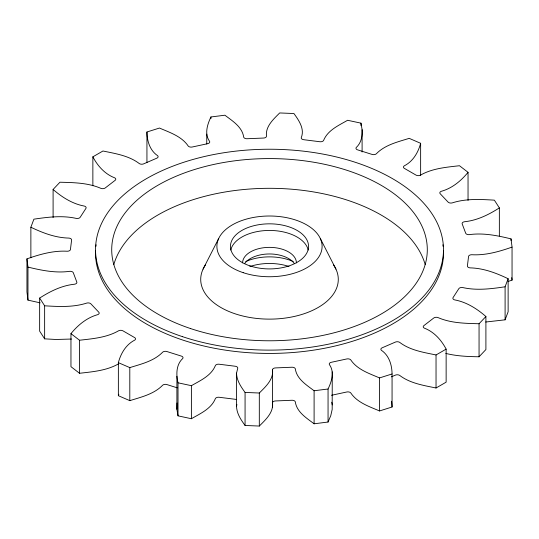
<?xml version="1.0" encoding="UTF-8"?>
<svg xmlns="http://www.w3.org/2000/svg" width="539" height="539" viewBox="0 0 539 539"><rect width="100%" height="100%" fill="white"/><g stroke="black" fill="none" stroke-linecap="round" stroke-linejoin="round"><path stroke-width="0.81" d="M362.1 129.697C362.525 136.124 361.218 142.943 356.272 147.47A3.173 1.833 0 0 0 357.781 149.916L371.95 154.383A3.173 1.833 0 0 0 376.323 153.797C385.001 144.863 397.715 141.932 409.202 138.355L420.636 143.3C418.244 152.503 412.975 161.437 404.243 165.864A3.173 1.833 0 0 0 404.499 168.451L415.913 175.04A3.173 1.833 0 0 0 420.4 175.188C432.224 168.384 446.198 167.245 459.477 165.722L468.041 172.325C461.054 180.888 452.127 188.313 441.3 191.305A3.173 1.833 0 0 0 440.282 193.831L448.017 202.017A3.173 1.833 0 0 0 452.248 202.886C465.824 198.5 480.337 199.322 494.364 200.158L499.357 207.886C488.779 214.697 477.116 220.464 464.436 221.751A3.173 1.833 0 0 0 462.226 224.008L465.656 233.117A3.173 1.833 0 0 0 469.294 234.64C483.328 232.686 497.436 235.563 511.033 238.878L512.05 247.098C499.141 251.632 485.605 255.52 471.78 254.725A3.173 1.833 0 0 0 468.559 256.53L467.407 265.828A3.173 1.833 0 0 0 470.149 267.876C483.517 268.166 496.23 273.024 508.129 278.73L505.097 286.788C491.13 288.864 476.692 290.71 462.738 287.556A3.173 1.833 0 0 0 458.763 288.763L453.124 297.494A3.173 1.833 0 0 0 454.754 299.913C466.565 302.096 476.968 308.726 485.902 316.508L479.056 323.744C465.258 323.373 450.907 323.198 438.039 317.586A3.173 1.833 0 0 0 433.639 318.098L423.964 325.563A3.173 1.833 0 0 0 424.348 328.143C434.124 331.869 441.367 340.055 446.137 349.131L436.038 354.958C423.539 352.365 410.118 350.316 399.689 342.38A3.173 1.833 0 0 0 395.215 342.157L382.286 347.743A3.173 1.833 0 0 0 381.396 350.289C389.124 355.484 391.988 365.078 392.062 373.965L379.53 377.92C369.249 373.487 357.35 369.666 350.788 359.937A3.173 1.833 0 0 0 346.604 358.994L331.478 362.255A3.173 1.833 0 0 0 329.383 364.546C334.773 371.93 331.62 381.578 328.056 389.003L314.102 390.755C306.57 385.021 296.74 379.058 295.305 368.824A3.173 1.833 0 0 0 291.747 367.241L275.645 367.908A3.173 1.833 0 0 0 272.518 369.767C273.745 379.476 265.491 386.786 259.313 393.019L259.313 426.053L245.07 425.466C240.913 419.8 236.628 413.426 236.54 406.15L236.54 373.109L237.726 368.332A3.173 1.833 0 0 0 235.092 366.23L219.312 364.249A3.173 1.833 0 0 0 215.405 365.53C211.295 375.737 200.326 380.534 191.392 385.688L178.011 382.805C176.058 374.592 176.037 364.66 182.728 358.489A3.173 1.833 0 0 0 181.219 356.05L167.05 351.583A3.173 1.833 0 0 0 162.677 352.169C153.999 361.103 141.285 364.034 129.798 367.605L118.364 362.666C120.756 353.463 126.025 344.529 134.757 340.102A3.173 1.833 0 0 0 134.501 337.515L123.087 330.919A3.173 1.833 0 0 0 118.6 330.778C106.776 337.582 92.802 338.721 79.523 340.237L70.959 333.641C77.946 325.071 86.873 317.653 97.7 314.655A3.173 1.833 0 0 0 98.718 312.128L90.983 303.949A3.173 1.833 0 0 0 86.752 303.08C73.176 307.466 58.663 306.637 44.636 305.802L39.643 298.08C50.221 291.269 61.884 285.495 74.564 284.215A3.173 1.833 0 0 0 76.774 281.958L73.344 272.849A3.173 1.833 0 0 0 69.706 271.326C55.672 273.28 41.564 270.403 27.967 267.088L26.95 258.861C39.859 254.327 53.395 250.44 67.22 251.241A3.173 1.833 0 0 0 70.441 249.436L71.593 240.138A3.173 1.833 0 0 0 68.851 238.083C55.483 237.8 42.77 232.942 30.871 227.229L33.903 219.171C47.87 217.102 62.308 215.256 76.262 218.41A3.173 1.833 0 0 0 80.237 217.204L85.876 208.465A3.173 1.833 0 0 0 84.246 206.053C72.435 203.863 62.032 197.24 53.098 189.458L59.944 182.222C73.742 182.593 88.093 182.768 100.961 188.381A3.173 1.833 0 0 0 105.361 187.862L115.036 180.403A3.173 1.833 0 0 0 114.652 177.816C104.876 174.097 97.633 165.911 92.863 156.836L102.962 151.001C115.461 153.602 128.882 155.65 139.311 163.58A3.173 1.833 0 0 0 143.785 163.802L156.714 158.217A3.173 1.833 0 0 0 157.604 155.677C149.876 150.482 147.012 140.888 146.938 131.994L159.47 128.046C169.751 132.479 181.65 136.3 188.212 146.029A3.173 1.833 0 0 0 192.396 146.972L207.522 143.711A3.173 1.833 0 0 0 209.617 141.42C204.227 134.036 207.38 124.388 210.944 116.963L224.898 115.211C232.43 120.945 242.26 126.901 243.695 137.135A3.173 1.833 0 0 0 247.253 138.725L263.355 138.058A3.173 1.833 0 0 0 266.482 136.199C265.255 126.49 273.509 119.173 279.687 112.947L293.93 113.534C298.828 120.285 304.858 128.962 301.274 137.634A3.173 1.833 0 0 0 303.908 139.729L319.688 141.71A3.173 1.833 0 0 0 323.595 140.436C327.705 130.229 338.674 125.432 347.608 120.278L360.989 123.155L362.1 129.697L362.1 151.998M259.313 426.053C265.491 419.827 273.745 412.51 272.518 402.801A3.173 1.833 0 0 1 275.645 400.942L291.747 400.275A3.173 1.833 0 0 1 295.305 401.865C296.74 412.099 306.57 418.055 314.102 423.789L328.056 422.037L330.764 415.657L332.186 409.404L332.253 371.87M236.594 399.655A3.173 1.833 0 0 0 235.092 399.271L219.312 397.29A3.173 1.833 0 0 0 215.405 398.564C211.295 408.771 200.326 413.568 191.392 418.722L178.011 415.845L176.9 409.303L177.041 402.997M236.54 406.15L236.938 404.553M177.284 387.844L167.05 384.617A3.173 1.833 0 0 0 162.677 385.203C153.999 394.137 141.285 397.068 129.798 400.645L118.364 395.7L118.836 394.265M485.713 322.019L505.097 319.829L508.129 311.771L508.129 278.73M203.062 269.129L218.693 238.514M445.8 353.409C456.648 356.144 467.913 356.602 479.056 356.778L485.902 349.541L485.902 316.508M391.408 376.835L395.215 375.198A3.173 1.833 0 0 1 399.689 375.42C410.118 383.35 423.539 385.398 436.038 387.999L446.137 382.164L446.137 349.131M118.6 363.812C106.776 370.616 92.802 371.755 79.523 373.278L70.959 366.675L70.959 333.641M508.264 281.405L512.05 280.139L512.05 247.098M331.478 395.289L346.604 392.028A3.173 1.833 0 0 1 350.788 392.971C357.35 402.7 369.249 406.521 379.53 410.954L392.062 407.006L392.062 373.965M71.519 339.038L55.968 339.482L44.636 338.842L39.643 331.114L39.643 298.08M236.54 373.109C236.628 380.393 240.913 386.766 245.07 392.426L259.313 393.019M40.142 302.844L27.967 300.122L26.95 291.902L26.95 258.861M320.307 238.514L335.938 269.129M331.734 402.215L332.253 404.904M511.747 277.666L512.05 280.139M391.61 401.259L392.062 407.006M511.033 238.878L511.033 240.529M505.097 286.788L505.097 319.829M499.357 207.886L499.357 235.967M479.056 323.744L479.056 356.778M468.041 172.325L468.041 200.407M436.038 354.958L436.038 387.999M420.636 143.3L420.636 175.512M379.53 377.92L379.53 410.954M360.989 123.155L360.989 125.634M328.056 389.003L328.056 422.037M314.102 390.755L314.102 423.789M272.518 369.767L272.512 407.632M245.07 392.426L245.07 425.466M210.944 116.963L210.944 118.614M206.747 134.096L206.747 144.007M191.392 385.688L191.392 418.722M178.011 382.805L178.011 415.845M176.9 376.262L176.9 409.303M146.938 131.994L146.938 162.556M129.798 367.605L129.798 400.645M118.364 362.666L118.364 395.7M92.863 156.836L92.863 185.739M79.523 340.237L79.523 373.278M53.098 189.458L53.098 217.54M44.636 305.802L44.636 338.842M30.871 227.229L30.871 257.79M27.967 267.088L27.967 300.122M443.429 250.52A173.982 100.449 0 0 1 269.5 353.429A173.982 100.449 0 0 1 95.571 250.52M95.895 246.411A173.982 100.449 0 0 1 96.104 244.773M442.896 244.773A173.982 100.449 0 0 1 443.105 246.411M113.81 264.568A157.799 91.104 0 0 1 269.5 188.306A157.799 91.104 0 0 1 425.19 264.568M333.473 264.817A68.783 39.711 0 0 1 269.5 319.122A68.783 39.711 0 0 1 205.527 264.817M249.975 266.495A39.044 22.544 0 0 1 289.025 266.495M230.786 250.042A39.044 22.544 0 0 1 269.5 230.443A39.044 22.544 0 0 1 308.214 250.042M242.59 262.891A26.91 15.537 0 0 1 269.5 247.361A26.91 15.537 0 0 1 296.41 262.891M245.73 261.53A39.044 22.544 0 0 1 293.27 261.53M244.639 263.558A26.91 15.537 0 0 1 269.5 253.963A26.91 15.537 0 0 1 294.361 263.558M182.512 336.666A173.982 100.449 0 0 0 443.482 249.678A173.982 100.449 0 0 0 182.512 162.69A173.982 100.449 0 0 0 182.512 336.666M190.604 328.574A157.799 91.104 0 0 0 427.299 249.678A157.799 91.104 0 0 0 190.604 170.782A157.799 91.104 0 0 0 190.604 328.574M249.975 265.895A39.044 22.544 0 0 0 308.544 246.377A39.044 22.544 0 0 0 249.975 226.852A39.044 22.544 0 0 0 249.975 265.895M243.204 272.673A52.6 30.366 0 0 0 322.1 246.377A52.6 30.366 0 0 0 243.204 220.074A52.6 30.366 0 0 0 243.204 272.673"/></g></svg>
